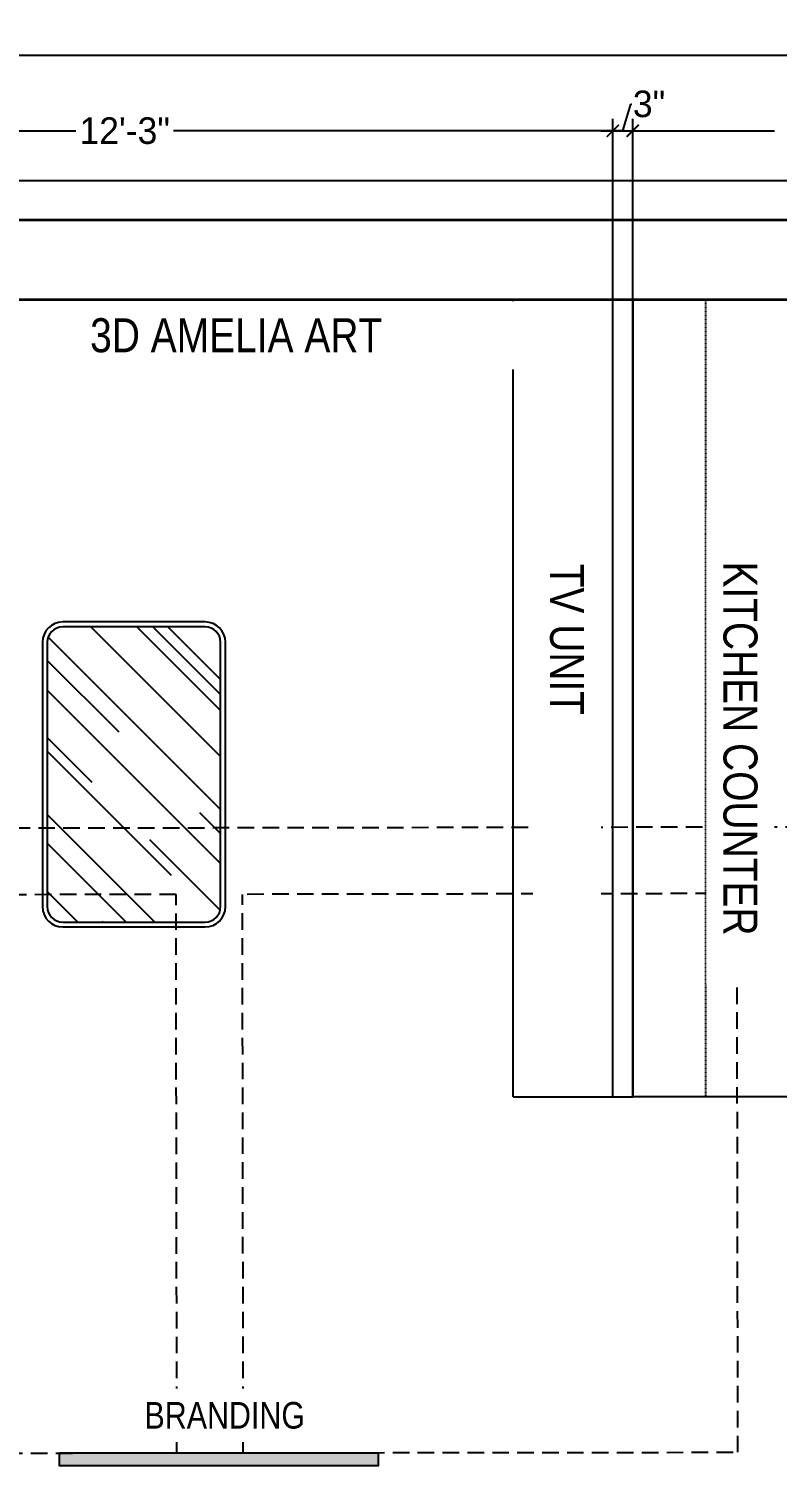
# Model space of a CAD drawing. Header units: inches. Extents: x -137722 to 81594, y -22256 to -1207.
# Drawn here: x -65925.2 to -65812.5, y -5396.3 to -5179.7 of the extents above; entities that cross this region are included whole.
import ezdxf

# ---------------------------------------------------------------- set-up
doc = ezdxf.new("R2010")
doc.units = ezdxf.units.IN
doc.header["$LTSCALE"] = 0.05
doc.header["$MEASUREMENT"] = 0
doc.header["$PDMODE"] = 3
doc.header["$PDSIZE"] = -4
doc.linetypes.add('A2-XREF-115_FURN$0$HIDDEN', pattern=[0.375, 0.25, -0.125])
doc.linetypes.add('DASHED2', pattern=[0.375, 0.25, -0.125])
doc.layers.get('Defpoints').update_dxf_attribs({"linetype": 'DASHED2'})
for name, color, linetype in [('00 floor', 7, 'Continuous'), ('beam', 7, 'Continuous'), ('Civil Dimension - Text', 7, 'Continuous'), ('text', 176, 'Continuous')]:
    doc.layers.add(name, color=color, linetype=linetype)
doc.layers.add('FURNITURE', color=36, linetype='Continuous', lineweight=18)
doc.layers.add('WALL', color=7, linetype='Continuous', lineweight=35)
doc.styles.add('4MMOF3-8', font='ARIALN.TTF', dxfattribs={"height": 5.12})
doc.styles.add('9-128OF1-4', font='stylu.ttf')
doc.dimstyles.new('DIM 1-4', dxfattribs={"dimtxt": 3.0792, "dimasz": 1.82, "dimexe": 1.82, "dimexo": 0, "dimgap": 0.09, "dimtad": 0, "dimzin": 0, "dimdsep": 46, "dimlunit": 4, "dimtxsty": '9-128OF1-4', "dimblk": 'ARCHTICK', "dimcen": 1.8125, "dimdle": 1.82, "dimclrd": 8, "dimclre": 8, "dimadec": 0, "dimazin": 0, "dimtfac": 1, "dimtofl": 0, "dimtmove": 0, "dimatfit": 3, "dimldrblk": 'OPEN90', "dimfxl": 1, "dimtolj": 1, "dimtzin": 0, "dimlwd": -1, "dimarcsym": 0})

# ---------------------------------------------------------------- blocks, each defined once
blk = doc.blocks.new('_ArchTick')
at = {"color": 0, "const_width": 0.15}
blk.add_lwpolyline([(-0.5, -0.5), (0.5, 0.5)], dxfattribs=at)
blk = doc.blocks.new('*D176')
at = {"layer": 'Civil Dimension - Text', "color": 8, "lineweight": -2, "ltscale": 50, "transparency": 16777216}
for p, q in [((-65984.28, -5229.53), (-65984.28, -5193.25)), ((-65837.28, -5220.53), (-65837.28, -5193.25))]:
    blk.add_line(p, q, dxfattribs=at)
at = {"layer": 'Civil Dimension - Text', "color": 8, "ltscale": 50, "transparency": 16777216}
for p, q in [((-65986.1, -5195.07), (-65918.14, -5195.07)), ((-65835.46, -5195.07), (-65903.43, -5195.07))]:
    blk.add_line(p, q, dxfattribs=at)
at = {"layer": 'Defpoints', "color": 0, "ltscale": 50, "transparency": 16777216}
for p in [(-65837.28, -5195.07), (-65837.28, -5220.53), (-65984.28, -5229.53)]:
    blk.add_point(p, dxfattribs=at)
at = {"layer": 'Civil Dimension - Text', "color": 8, "ltscale": 50, "transparency": 16777216, "xscale": 1.82, "yscale": 1.82, "zscale": 1.82, "rotation": 180}
blk.add_blockref('_ArchTick', (-65984.28, -5195.07), dxfattribs=at)
at = {"layer": 'Civil Dimension - Text', "color": 8, "ltscale": 50, "transparency": 16777216, "xscale": 1.82, "yscale": 1.82, "zscale": 1.82}
blk.add_blockref('_ArchTick', (-65837.28, -5195.07), dxfattribs=at)
at = {"layer": 'Civil Dimension - Text', "color": 0, "ltscale": 50, "transparency": 16777216, "insert": (-65910.78, -5195.07), "char_height": 4, "attachment_point": 5, "style": '9-128OF1-4'}
blk.add_mtext('\\A1;12\'-3"', dxfattribs=at)
blk = doc.blocks.new('_Open90')
at = {"color": 0, "linetype": 'ByBlock', "lineweight": -2}
for p, q in [((0, 0), (-1, 0)), ((-0.5, 0.5), (0, 0)), ((0, 0), (-0.5, -0.5))]:
    blk.add_line(p, q, dxfattribs=at)
blk = doc.blocks.new('*D177')
at = {"layer": 'Civil Dimension - Text', "color": 8, "ltscale": 50, "transparency": 16777216}
for p, q in [((-65835.78, -5195.07), (-65834.58, -5191.04)), ((-65834.58, -5191.04), (-65834.4, -5191.04)), ((-65839.1, -5195.07), (-65832.46, -5195.07))]:
    blk.add_line(p, q, dxfattribs=at)
at = {"layer": 'Civil Dimension - Text', "color": 8, "lineweight": -2, "ltscale": 50, "transparency": 16777216}
for p, q in [((-65837.28, -5220.53), (-65837.28, -5193.25)), ((-65834.28, -5220.53), (-65834.28, -5193.25))]:
    blk.add_line(p, q, dxfattribs=at)
at = {"layer": 'Defpoints', "color": 0, "ltscale": 50, "transparency": 16777216}
for p in [(-65834.28, -5195.07), (-65837.28, -5220.53), (-65834.28, -5220.53)]:
    blk.add_point(p, dxfattribs=at)
at = {"layer": 'Civil Dimension - Text', "color": 8, "ltscale": 50, "transparency": 16777216, "xscale": 1.82, "yscale": 1.82, "zscale": 1.82, "rotation": 180}
blk.add_blockref('_ArchTick', (-65837.28, -5195.07), dxfattribs=at)
at = {"layer": 'Civil Dimension - Text', "color": 8, "ltscale": 50, "transparency": 16777216, "xscale": 1.82, "yscale": 1.82, "zscale": 1.82}
blk.add_blockref('_ArchTick', (-65834.28, -5195.07), dxfattribs=at)
at = {"layer": 'Civil Dimension - Text', "color": 0, "ltscale": 50, "transparency": 16777216, "insert": (-65831.82, -5191.04), "char_height": 4, "attachment_point": 5, "style": '9-128OF1-4'}
blk.add_mtext('\\A1;3"', dxfattribs=at)
blk = doc.blocks.new('*D178')
at = {"layer": 'Civil Dimension - Text', "color": 8, "lineweight": -2, "ltscale": 50, "transparency": 16777216}
for p, q in [((-65834.28, -5220.53), (-65834.28, -5193.25)), ((-65771.53, -5221.03), (-65771.53, -5193.25))]:
    blk.add_line(p, q, dxfattribs=at)
at = {"layer": 'Civil Dimension - Text', "color": 8, "ltscale": 50, "transparency": 16777216}
for p, q in [((-65836.1, -5195.07), (-65812.95, -5195.07)), ((-65769.71, -5195.07), (-65792.86, -5195.07))]:
    blk.add_line(p, q, dxfattribs=at)
at = {"layer": 'Defpoints', "color": 0, "ltscale": 50, "transparency": 16777216}
for p in [(-65771.53, -5195.07), (-65834.28, -5220.53), (-65771.53, -5221.03)]:
    blk.add_point(p, dxfattribs=at)
at = {"layer": 'Civil Dimension - Text', "color": 8, "ltscale": 50, "transparency": 16777216, "xscale": 1.82, "yscale": 1.82, "zscale": 1.82, "rotation": 180}
blk.add_blockref('_ArchTick', (-65834.28, -5195.07), dxfattribs=at)
at = {"layer": 'Civil Dimension - Text', "color": 8, "ltscale": 50, "transparency": 16777216, "xscale": 1.82, "yscale": 1.82, "zscale": 1.82}
blk.add_blockref('_ArchTick', (-65771.53, -5195.07), dxfattribs=at)
at = {"layer": 'Civil Dimension - Text', "color": 0, "ltscale": 50, "transparency": 16777216, "insert": (-65802.91, -5195.07), "char_height": 4, "attachment_point": 5, "style": '9-128OF1-4'}
blk.add_mtext('\\A1;5\'-2{\\H1x;\\S3#4;}"', dxfattribs=at)
blk = doc.blocks.new('*D179')
at = {"layer": 'Civil Dimension - Text', "color": 8, "lineweight": -2, "ltscale": 50, "transparency": 16777216}
for p, q in [((-65984.28, -5229.53), (-65984.28, -5181.88)), ((-65573.03, -5229.53), (-65573.03, -5181.88))]:
    blk.add_line(p, q, dxfattribs=at)
at = {"layer": 'Civil Dimension - Text', "color": 8, "ltscale": 50, "transparency": 16777216}
for p, q in [((-65986.1, -5183.7), (-65789.41, -5183.7)), ((-65571.21, -5183.7), (-65767.91, -5183.7))]:
    blk.add_line(p, q, dxfattribs=at)
at = {"layer": 'Defpoints', "color": 0, "ltscale": 50, "transparency": 16777216}
for p in [(-65573.03, -5183.7), (-65984.28, -5229.53), (-65573.03, -5229.53)]:
    blk.add_point(p, dxfattribs=at)
at = {"layer": 'Civil Dimension - Text', "color": 8, "ltscale": 50, "transparency": 16777216, "xscale": 1.82, "yscale": 1.82, "zscale": 1.82, "rotation": 180}
blk.add_blockref('_ArchTick', (-65984.28, -5183.7), dxfattribs=at)
at = {"layer": 'Civil Dimension - Text', "color": 8, "ltscale": 50, "transparency": 16777216, "xscale": 1.82, "yscale": 1.82, "zscale": 1.82}
blk.add_blockref('_ArchTick', (-65573.03, -5183.7), dxfattribs=at)
at = {"layer": 'Civil Dimension - Text', "color": 0, "ltscale": 50, "transparency": 16777216, "insert": (-65778.66, -5183.7), "char_height": 4, "attachment_point": 5, "style": '9-128OF1-4'}
blk.add_mtext('\\A1;34\'-3{\\H1x;\\S1#4;}"', dxfattribs=at)

msp = doc.modelspace()

# ---------------------------------------------------------------- hatches: boundary and pattern name
at = {"lineweight": -3}
h = msp.add_hatch(dxfattribs=at)
h.set_pattern_fill('AR-RROOF', color=8, scale=12.24812, angle=225)
h.set_pattern_definition([(315, (-65701.141, -5301.99), (27.7143, -10.3929), [183.7218, -24.4962, 61.2406, -12.248]), (315, (-65685.292, -5309.178), (2.858, 20.1795), [36.7444, -4.042, 73.4887, -9.186]), (315, (-65689.449, -5298.9586), (50.83848, -39.2331), [97.985, -17.1474, 48.9925, -12.2481])])
h.paths.add_polyline_path([(-65922.4362, -5272.095), (-65922.4362, -5311.9014, 0.41421356), (-65920.1091, -5314.2286), (-65898.6749, -5314.2286, 0.41421356), (-65896.3477, -5311.9014), (-65896.3477, -5272.095, 0.41421356), (-65898.6749, -5269.7679), (-65920.1091, -5269.7679, 0.41421356)])
at = {"layer": '00 floor', "true_color": 0xb3691e}
h = msp.add_hatch(color=32, dxfattribs=at)
h.dxf.hatch_style = 1
h.paths.add_polyline_path([(-65920.5928, -5394.1241), (-65920.5928, -5396.1241), (-65872.5928, -5396.1241), (-65872.5928, -5394.1241)])

# ---------------------------------------------------------------- linework, layer by layer
at = {"color": 6, "ltscale": 40}
msp.add_lwpolyline([(-65923.1711, -5272.095), (-65923.1711, -5311.9014, 0.41421356), (-65920.1091, -5314.9635), (-65898.6749, -5314.9635, 0.41421356), (-65895.6129, -5311.9014), (-65895.6129, -5272.095, 0.41421356), (-65898.6749, -5269.033), (-65920.1091, -5269.033, 0.41421356)], format="xyb", close=True, dxfattribs=at)
at = {"color": 1, "ltscale": 40}
msp.add_lwpolyline([(-65922.4362, -5272.095), (-65922.4362, -5311.9014, 0.41421356), (-65920.1091, -5314.2286), (-65898.6749, -5314.2286, 0.41421356), (-65896.3477, -5311.9014), (-65896.3477, -5272.095, 0.41421356), (-65898.6749, -5269.7679), (-65920.1091, -5269.7679, 0.41421356)], format="xyb", close=True, dxfattribs=at)
at = {"layer": '00 floor'}
for p, q in [((-65852.2831, -5340.5343), (-65852.2831, -5220.5343)), ((-65837.2831, -5340.5343), (-65837.2831, -5220.5343)), ((-65834.2831, -5340.5343), (-65834.2831, -5220.5343)), ((-65822.2831, -5220.5343), (-65834.2831, -5220.5343)), ((-65852.2831, -5340.5343), (-65837.2831, -5340.5343)), ((-65837.2831, -5340.5343), (-65834.2831, -5340.5343)), ((-65810.2831, -5340.5343), (-65834.2831, -5340.5343))]:
    msp.add_line(p, q, dxfattribs=at)
at = {"layer": '00 floor', "linetype": 'A2-XREF-115_FURN$0$HIDDEN', "ltscale": 5}
msp.add_line((-65823.2831, -5340.5343), (-65823.2831, -5220.5343), dxfattribs=at)
at = {"layer": '00 floor'}
msp.add_lwpolyline([(-65920.5928, -5394.1241), (-65872.5928, -5394.1241), (-65872.5928, -5396.1241), (-65920.5928, -5396.1241)], close=True, dxfattribs=at)
at = {"layer": 'beam', "color": 9, "linetype": 'A2-XREF-115_FURN$0$HIDDEN', "ltscale": 200, "true_color": 0xc7c8ca}
for p, q in [((-65786.2831, -5299.8775), (-65977.5444, -5300.1853)), ((-65903.0547, -5310.0655), (-65977.5283, -5310.1853)), ((-65902.9194, -5394.1576), (-65903.0547, -5310.0655)), ((-65818.5811, -5309.9295), (-65893.0547, -5310.0494)), ((-65892.9194, -5394.1465), (-65893.0547, -5310.0494)), ((-65818.4457, -5394.0642), (-65818.5811, -5309.9295)), ((-65977.4055, -5394.2398), (-65902.9194, -5394.1576)), ((-65892.9194, -5394.1465), (-65818.4457, -5394.0642))]:
    msp.add_line(p, q, dxfattribs=at)
at = {"layer": 'beam', "color": 253, "ltscale": 15}
msp.add_lwpolyline([(-65967.5331, -5202.5343), (-65463.0331, -5202.5343), (-65463.0331, -5517.2843), (-66459.7831, -5517.2843), (-66459.7831, -5202.5343), (-66198.2831, -5202.5343)], dxfattribs=at)
at = {"layer": 'Civil Dimension - Text', "ltscale": 50}
msp.add_line((-65834.2831, -5220.5343), (-65834.2831, -5340.5343), dxfattribs=at)
at = {"layer": 'FURNITURE', "ltscale": 50}
msp.add_line((-65834.2831, -5340.5343), (-65834.2831, -5306.8122), dxfattribs=at)
at = {"layer": 'WALL'}
for p, q in [((-65791.0331, -5208.5343), (-65967.5331, -5208.5343)), ((-65791.0331, -5220.5343), (-65967.5331, -5220.5343))]:
    msp.add_line(p, q, dxfattribs=at)

# ---------------------------------------------------------------- dimensions: what is measured, and where the dimension line sits
at = {"layer": 'Civil Dimension - Text', "ltscale": 50}
for base, p1, p2, picture, middle in [((-65834.2831, -5195.0698), (-65837.2831, -5220.5343), (-65834.2831, -5220.5343), '*D177', (-65834.3051, -5191.043)), ((-65771.5331, -5195.0698), (-65834.2831, -5220.5343), (-65771.5331, -5221.0343), '*D178', (-65802.9081, -5195.0698))]:
    dim = msp.add_linear_dim(base=base, p1=p1, p2=p2, dimstyle='DIM 1-4', override={"dimtxt": 4, "dimdec": 3, "dimtdec": 3, "dimtmove": 1, "dimfxl": 0, "dimfrac": 1, "dimarcsym": 1}, dxfattribs=at)
    dim.commit()
    dim.dimension.update_dxf_attribs({"geometry": picture, "text_midpoint": middle})

# ---------------------------------------------------------------- next in the draw order: texts
at = {"layer": 'text', "ltscale": 50, "attachment_point": 4, "style": '4MMOF3-8', "bg_fill": 2}
for s, insert, char_height, width in [('3D AMELIA ART', (-65915.9886, -5225.8921), 5.12, 66.281096), ('\\pi25.90763;HISTORY WALL 5ft Wall', (-66009.0775, -5346.0802), 4, 101.801618), ('\\pi39.11909;BRANDING', (-65946.9218, -5388.5268), 4, 101.801618)]:
    msp.add_mtext(s, dxfattribs=dict(at, insert=insert, char_height=char_height, width=width))
at = {"layer": 'text', "ltscale": 50, "char_height": 5.12, "width": 66.281096, "attachment_point": 4, "rotation": 270, "style": '4MMOF3-8', "bg_fill": 2}
for s, insert in [('\\pi5.21804;KITCHEN COUNTER', (-65818.096, -5254.6864)), ('TV UNIT', (-65844.2012, -5260.2467))]:
    msp.add_mtext(s, dxfattribs=dict(at, insert=insert))

# ---------------------------------------------------------------- next in the draw order: dimensions: what is measured, and where the dimension line sits
at = {"layer": 'Civil Dimension - Text', "ltscale": 50}
for base, p2, picture, middle in [((-65573.0331, -5183.7031), (-65573.0331, -5229.5343), '*D179', (-65778.6581, -5183.7031)), ((-65837.2831, -5195.0698), (-65837.2831, -5220.5343), '*D176', (-65910.7831, -5195.0698))]:
    dim = msp.add_linear_dim(base=base, p1=(-65984.2831, -5229.5343), p2=p2, dimstyle='DIM 1-4', override={"dimtxt": 4, "dimdec": 3, "dimtdec": 3, "dimtmove": 1, "dimfxl": 0, "dimfrac": 1, "dimarcsym": 1}, dxfattribs=at)
    dim.commit()
    dim.dimension.update_dxf_attribs({"geometry": picture, "text_midpoint": middle})

doc.saveas('drawing.dxf')
